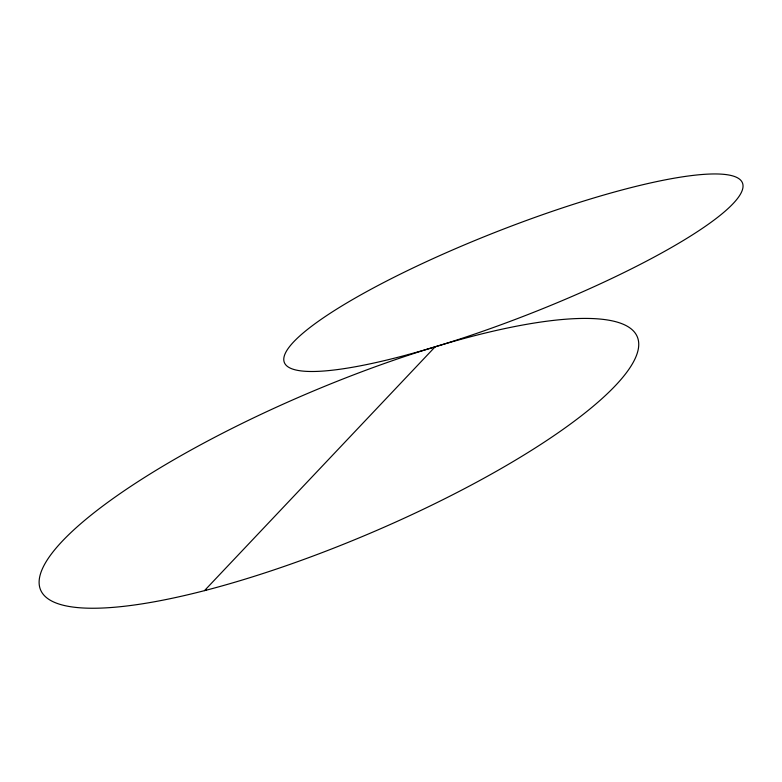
<?xml version="1.0" encoding="UTF-8"?>
<svg xmlns="http://www.w3.org/2000/svg" width="782" height="782" viewBox="0 0 782 782"><rect width="100%" height="100%" fill="white"/><g stroke="black" fill="none" stroke-linecap="round" stroke-linejoin="round"><path stroke-width="1.17" d="M204.473 590.635L435.134 346.817M206.135 590.214A324.09 76.558 -23 0 0 638.122 339.31A324.09 76.558 -23 0 0 172.49 460.539A324.09 76.558 -23 0 0 206.135 590.214M408.722 354.422A246.007 44.251 -21.4 0 0 742.675 183.575A246.007 44.251 -21.4 0 0 388.82 279.907A246.007 44.251 -21.4 0 0 408.722 354.422"/></g></svg>
